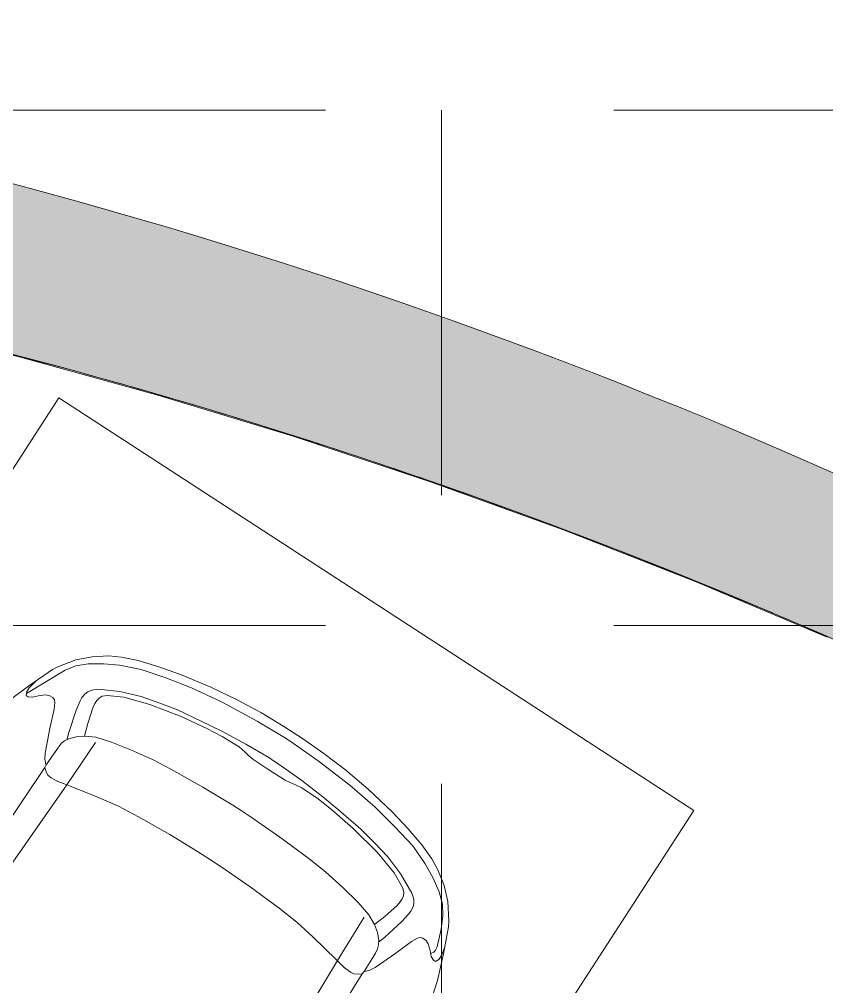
# Model space of a CAD drawing. Header units: millimetres. Extents: x 48966 to 155647, y -43515 to 30475.
# Drawn here: x 121538 to 124204, y 22525 to 25717 of the extents above; entities that cross this region are included whole.
import ezdxf

# ---------------------------------------------------------------- set-up
doc = ezdxf.new("R2010")
doc.units = ezdxf.units.MM
doc.linetypes.add('IMPORT-01 Штриховая _2 мм_', pattern=[600, 400, -200])
doc.linetypes.add('Осевые', pattern=[6350, 1270, -952.5, 3175, -952.5])
for name, color, linetype, lineweight in [('_Разделитель помещений_', 7, 'IMPORT-01 Штриховая _2 мм_', 9), ('Оси-2', 7, 'Осевые', 9), ('Парковка', 7, 'Continuous', 9), ('Перекрытия', 7, 'Continuous', 9), ('Стены-1', 7, 'Continuous', 18), ('Фундамент несущей конструкции', 7, 'Continuous', 9), ('Фундамент несущей конструкции-1', 7, 'Continuous', 18), ('Элементы узлов', 7, 'Continuous', 9)]:
    doc.layers.add(name, color=color, linetype=linetype, lineweight=lineweight)

# ---------------------------------------------------------------- blocks, each defined once
blk = doc.blocks.new('Стена наружная на отм_-10_450 - Стена наружная на отм_-10_450-507337-План -1-го этажа на отм_ -10_350')
at = {"layer": 'Фундамент несущей конструкции'}
h = blk.add_hatch(dxfattribs=at)
h.set_pattern_fill('FP_1', color=256, style=0, pattern_type=2)
h.set_pattern_definition([(45, (0, 0), (-493.914, 493.914), []), (45, (493.9, 0), (-493.914, 493.914), [873.125, -174.625, 6.706, -167.919])])
h.paths.add_polyline_path([(150600.1, -31682.9), (149464.5, -28562.9), (149310.2, -28562.9), (139786.7, -2397.4), (139923, -2347.8), (136398.5, 7335.5), (136262.3, 7285.9), (133987.2, 13536.7), (133818.3, 13982.2), (133637.5, 14423), (133445, 14858.9), (133241, 15289.5), (133025.5, 15714.5), (132798.8, 16133.5), (132561, 16546.4), (132312.2, 16952.8), (132052.7, 17352.4), (131782.5, 17744.9), (131502, 18130), (131211.4, 18507.6), (131317.8, 18614), (131028.7, 18983.8), (130730.1, 19346.1), (130422.3, 19700.5), (130105.4, 20046.8), (129779.7, 20384.8), (129445.4, 20714.3), (129102.6, 21035.1), (128751.8, 21346.9), (128385.1, 21655.8), (128026.4, 21942.9), (127652.5, 22226.6), (127271.3, 22500.6), (126883.2, 22764.7), (126488.4, 23018.6), (126087.2, 23262.3), (125679.8, 23495.6), (125266.6, 23718.2), (124847.7, 23930.1), (124423.5, 24131.2), (123994.3, 24321.2), (123560.3, 24500), (123121.8, 24667.6), (122679.1, 24823.9), (122232.6, 24968.6), (121782.4, 25101.8), (121329, 25223.3), (120872.6, 25333.1), (120568.7, 25417.1), (120531.9, 25230.1), (120097.4, 25310.1), (119661.1, 25379.5), (119223.3, 25438.3), (118784.1, 25486.4), (118343.9, 25523.9), (117903, 25550.7), (117461.5, 25566.8), (117019.7, 25572.1), (109836.6, 25572.1), (109836.6, 25717.1), (100041.6, 25717.1), (100041.6, 25542.1), (86231.6, 25542.1), (86231.6, 25572.1), (61831.6, 25572.1), (61588, 25565.7), (61345, 25546.6), (61103.4, 25514.8), (60863.8, 25470.4), (60626.8, 25413.5), (60393.1, 25344.3), (60133.6, 25250.6), (59938.3, 25169.7), (59718.3, 25064.8), (59504.1, 24948.5), (59296.3, 24821.1), (59095.5, 24683.1), (58902.1, 24534.7), (58716.8, 24376.5), (58540, 24208.7), (58372.3, 24031.9), (58214, 23846.6), (58065.6, 23653.3), (57927.6, 23452.4), (57793.2, 23231.6), (57666.7, 22994.1), (57579.1, 22810.5), (57485.8, 22585.3), (57404.5, 22355.6), (57335.2, 22121.9), (57271.6, 21848.7), (57233.9, 21645.3), (57202.1, 21403.7), (57182.9, 21157.2), (57176.6, 20917.1), (57176.6, 20357.1), (57031.6, 20357.1), (57031.6, 15267.1), (57176.6, 15267.1), (57176.6, 13317.1), (57131.6, 13317.1), (57131.6, 5867.1), (57031.6, 5867.1), (57031.6, 2617.1), (57241.6, 2617.1), (57241.6, -42.9), (57031.6, -42.9), (57031.6, -2532.9), (57176.6, -2532.9), (57176.6, -21042.9), (57051, -21042.9), (57026.1, -21292.1), (57013.8, -21542.3), (57014.1, -21792.8), (57027.1, -22043), (57052.5, -22292.1), (57090.5, -22539.7), (57140.9, -22785.1), (57203.6, -23027.6), (57278.4, -23266.7), (57365.1, -23501.7), (57463.5, -23732), (57573.4, -23957.1), (57694.5, -24176.4), (57826.4, -24389.3), (57968.9, -24595.3), (58121.6, -24793.9), (58284, -24984.6), (58489, -25198.5), (58636.7, -25340.1), (58826, -25504.2), (59023.3, -25658.5), (59228.1, -25802.7), (59439.9, -25936.4), (59658.2, -26059.3), (59882.4, -26171), (59977.6, -25988.3), (74463.4, -30779.2), (74856.7, -30903.3), (75253.3, -31016.6), (75652.9, -31119.1), (76055.1, -31210.5), (76459.6, -31290.9), (76866.3, -31360.1), (77274.6, -31418.3), (77684.4, -31465.2), (78095.3, -31500.8), (78481.1, -31521.4), (78867.1, -31533.8), (79253.4, -31537.9), (91781.6, -31537.9), (91781.6, -31682.9), (108581.6, -31682.9), (108581.6, -31507.9), (142781.6, -31507.9), (142781.6, -31682.9), (148120.5, -31682.9)], flags=0)
h.paths.add_polyline_path([(146475.9, -31382.9), (143081.6, -31382.9), (143081.6, -31207.9), (108281.6, -31207.9), (108281.6, -31382.9), (92081.6, -31382.9), (92081.6, -31237.9), (79046.7, -31236.1), (78950.9, -31235.3), (78648.5, -31227.6), (78656.6, -31153.7), (77594.1, -31082.9), (77586.5, -31153.2), (77201.2, -31105.9), (76817.3, -31048.5), (76435, -30981), (76054.7, -30903.5), (75676.5, -30816), (75300.8, -30718.6), (74927.7, -30611.4), (74557.6, -30494.4), (59829.5, -25623.3), (59753.2, -25769.8), (59548.4, -25651.4), (59349.9, -25522.9), (59158.1, -25384.6), (58973.6, -25236.7), (58796.8, -25079.7), (58628.1, -24913.9), (58468.1, -24739.8), (58317, -24557.9), (58175.3, -24368.6), (58043.4, -24172.3), (57921.5, -23969.6), (57810.1, -23761.1), (57709.3, -23547.1), (57619.5, -23328.4), (57538.6, -23097.8), (57473.6, -22878.7), (57417.8, -22648.8), (57372.4, -22406.3), (57341.5, -22182.2), (57321.1, -21946.6), (57312.7, -21710.3), (57316.2, -21473.9), (57331.6, -21237.9), (57476.6, -21237.9), (57476.6, -2232.9), (57331.6, -2232.9), (57331.6, -342.9), (57541.6, -342.9), (57541.6, 2917.1), (57331.6, 2917.1), (57331.6, 13017.1), (57476.6, 13017.1), (57476.6, 15567.1), (57331.6, 15567.1), (57331.6, 20057.1), (57476.6, 20057.1), (57476.6, 20917.1), (57483.5, 21157.2), (57500.5, 21372.3), (57530.2, 21598.4), (57578.1, 21848.7), (57625, 22044.3), (57689.8, 22262.9), (57765.9, 22477.8), (57853.1, 22688.5), (57951.3, 22894.3), (58077.8, 23123.6), (58179.2, 23289), (58308.4, 23476.9), (58447.2, 23657.8), (58595.2, 23831.2), (58752.2, 23996.6), (58917.6, 24153.5), (59090.9, 24301.6), (59271.8, 24440.4), (59459.7, 24569.5), (59654.1, 24688.7), (59854.5, 24797.5), (60060.3, 24895.6), (60270.9, 24982.9), (60485.9, 25059), (60704.5, 25123.7), (60955.9, 25182.5), (61150.4, 25218.5), (61376.4, 25248.3), (61603.7, 25266.2), (61831.6, 25272.1), (85931.6, 25272.1), (85931.6, 25242.1), (100341.6, 25242.1), (100341.6, 25417.1), (109536.6, 25417.1), (109536.6, 25272.1), (117025.1, 25272.1), (117348.4, 25286.1), (117672, 25291), (117995.5, 25286.8), (118318.8, 25273.7), (118761.6, 25240.9), (118861.6, 25231.1), (119172.2, 25195.1), (119481.8, 25150.8), (119790, 25098), (120162.1, 25022.2), (120480.8, 24948.3), (120457.3, 24853.8), (120621.6, 24820.5), (121081.3, 24719), (121538.1, 24605.7), (121991.9, 24480.5), (122442.3, 24343.7), (122889, 24195.2), (123331.7, 24035.3), (123770.1, 23863.9), (124203.9, 23681.3), (124632.9, 23487.4), (125095.9, 23262.4), (125475, 23066.8), (125887.7, 22840.3), (126294.3, 22603.2), (126740.5, 22325.6), (127088.5, 22097.8), (127475.5, 21829.8), (127855.4, 21551.9), (128228, 21264.3), (128593.1, 20967.1), (128950.3, 20660.6), (129299.5, 20345), (129640.4, 20020.4), (130029.8, 19626.9), (130296.4, 19345.3), (130611.1, 18995.2), (130916.7, 18637.1), (130808.9, 18529.4), (131090.8, 18174.8), (131363.5, 17813.2), (131674.4, 17374.1), (131880.4, 17069.3), (132124.3, 16687.6), (132358.2, 16299.7), (132582, 15905.9), (132795.6, 15506.5), (132998.8, 15101.7), (133191.5, 14691.7), (133373.6, 14277), (133544.9, 13857.7), (133705.3, 13434.1), (136083, 6901.4), (136219.2, 6951), (139538.5, -2168.5), (139402.2, -2218.1), (149100.1, -28862.9), (149254.4, -28862.9), (150171.6, -31382.9), (148120.5, -31382.9)], flags=0)
at = {"layer": 'Фундамент несущей конструкции-1'}
for centre, start, end in [((116848.5, 7599), 37.28093, 77.21527), ((116931.1, 7013.9), 39.72953, 78.29093)]:
    blk.add_arc(centre, 18185, start, end, dxfattribs=at)
blk = doc.blocks.new('Парковка_одиночная - Средний класс 5300х2500мм-8483981-План -1-го этажа на отм_ -10_350')
at = {"layer": 'Парковка'}
for p, q in [((0, 0), (0, -5300)), ((0, 0), (2500, 0)), ((2500, 0), (2500, -5300))]:
    blk.add_line(p, q, dxfattribs=at)
at = {"layer": 'Элементы узлов'}
for p, q in [((1036.2, -514.3), (1127.1, -507.4)), ((1036.2, -514.3), (1127.1, -507.4)), ((1036.2, -514.3), (1127.1, -507.4)), ((1127.1, -507.4), (1213.5, -504.4)), ((1127.1, -507.4), (1213.5, -504.4)), ((1127.1, -507.4), (1213.5, -504.4)), ((1213.5, -504.4), (1250, -504.4)), ((1213.5, -504.4), (1250, -504.4)), ((1213.5, -504.4), (1250, -504.4)), ((1250, -504.4), (1286.5, -504.4)), ((1250, -504.4), (1286.5, -504.4)), ((1250, -504.4), (1286.5, -504.4)), ((1286.5, -504.4), (1372.9, -507.4)), ((1286.5, -504.4), (1372.9, -507.4)), ((1286.5, -504.4), (1372.9, -507.4)), ((1372.9, -507.4), (1463.8, -514.3)), ((1372.9, -507.4), (1463.8, -514.3)), ((1372.9, -507.4), (1463.8, -514.3)), ((833.6, -546), (940.6, -526.9)), ((833.6, -546), (940.6, -526.9)), ((833.6, -546), (940.6, -526.9)), ((940.6, -526.9), (1036.2, -514.3)), ((940.6, -526.9), (1036.2, -514.3)), ((940.6, -526.9), (1036.2, -514.3)), ((998.9, -548.1), (1130.2, -538)), ((998.9, -548.1), (1130.2, -538)), ((998.9, -548.1), (1130.2, -538)), ((1130.2, -538), (1229, -533.8)), ((1130.2, -538), (1229, -533.8)), ((1130.2, -538), (1229, -533.8)), ((1229, -533.8), (1250, -533.8)), ((1229, -533.8), (1250, -533.8)), ((1229, -533.8), (1250, -533.8)), ((1250, -533.8), (1271, -533.8)), ((1250, -533.8), (1271, -533.8)), ((1250, -533.8), (1271, -533.8)), ((1271, -533.8), (1369.8, -538)), ((1271, -533.8), (1369.8, -538)), ((1271, -533.8), (1369.8, -538)), ((1369.8, -538), (1501.1, -548.1)), ((1369.8, -538), (1501.1, -548.1)), ((1369.8, -538), (1501.1, -548.1)), ((1463.8, -514.3), (1559.4, -526.9)), ((1463.8, -514.3), (1559.4, -526.9)), ((1463.8, -514.3), (1559.4, -526.9)), ((1559.4, -526.9), (1666.4, -546)), ((1559.4, -526.9), (1666.4, -546)), ((1559.4, -526.9), (1666.4, -546)), ((691.6, -583.4), (760.2, -563.9)), ((691.6, -583.4), (760.2, -563.9)), ((691.6, -583.4), (760.2, -563.9)), ((760.2, -563.9), (833.6, -546)), ((760.2, -563.9), (833.6, -546)), ((760.2, -563.9), (833.6, -546)), ((799.5, -582.5), (888.7, -563.5)), ((799.5, -582.5), (888.7, -563.5)), ((799.5, -582.5), (888.7, -563.5)), ((888.7, -563.5), (998.9, -548.1)), ((888.7, -563.5), (998.9, -548.1)), ((888.7, -563.5), (998.9, -548.1)), ((1501.1, -548.1), (1611.3, -563.5)), ((1501.1, -548.1), (1611.3, -563.5)), ((1501.1, -548.1), (1611.3, -563.5)), ((1611.3, -563.5), (1700.5, -582.5)), ((1611.3, -563.5), (1700.5, -582.5)), ((1611.3, -563.5), (1700.5, -582.5)), ((1666.4, -546), (1739.8, -563.9)), ((1666.4, -546), (1739.8, -563.9)), ((1666.4, -546), (1739.8, -563.9)), ((1739.8, -563.9), (1808.4, -583.4)), ((1739.8, -563.9), (1808.4, -583.4)), ((1739.8, -563.9), (1808.4, -583.4)), ((602.3, -623.9), (639.1, -604.3)), ((602.3, -623.9), (639.1, -604.3)), ((602.3, -623.9), (639.1, -604.3)), ((639.1, -604.3), (691.6, -583.4)), ((639.1, -604.3), (691.6, -583.4)), ((639.1, -604.3), (691.6, -583.4)), ((648.7, -630.3), (715.2, -603.2)), ((648.7, -630.3), (715.2, -603.2)), ((648.7, -630.3), (715.2, -603.2)), ((715.2, -603.2), (799.5, -582.5)), ((715.2, -603.2), (799.5, -582.5)), ((715.2, -603.2), (799.5, -582.5)), ((1700.5, -582.5), (1784.8, -603.2)), ((1700.5, -582.5), (1784.8, -603.2)), ((1700.5, -582.5), (1784.8, -603.2)), ((1784.8, -603.2), (1851.3, -630.3)), ((1784.8, -603.2), (1851.3, -630.3)), ((1784.8, -603.2), (1851.3, -630.3)), ((1808.4, -583.4), (1860.9, -604.3)), ((1808.4, -583.4), (1860.9, -604.3)), ((1808.4, -583.4), (1860.9, -604.3)), ((1860.9, -604.3), (1897.7, -623.9)), ((1860.9, -604.3), (1897.7, -623.9)), ((1860.9, -604.3), (1897.7, -623.9)), ((557.3, -656.4), (602.3, -623.9)), ((557.3, -656.4), (602.3, -623.9)), ((557.3, -656.4), (602.3, -623.9)), ((602.5, -654.3), (648.7, -630.3)), ((602.5, -654.3), (648.7, -630.3)), ((602.5, -654.3), (648.7, -630.3)), ((888.9, -649.9), (974.7, -638.2)), ((888.9, -649.9), (974.7, -638.2)), ((888.9, -649.9), (974.7, -638.2)), ((974.7, -638.2), (1052.5, -629.1)), ((974.7, -638.2), (1052.5, -629.1)), ((974.7, -638.2), (1052.5, -629.1)), ((1052.5, -629.1), (1139.4, -621.5)), ((1052.5, -629.1), (1139.4, -621.5)), ((1052.5, -629.1), (1139.4, -621.5)), ((1139.4, -621.5), (1227.7, -617.9)), ((1139.4, -621.5), (1227.7, -617.9)), ((1139.4, -621.5), (1227.7, -617.9)), ((1227.7, -617.9), (1250, -617.9)), ((1227.7, -617.9), (1250, -617.9)), ((1227.7, -617.9), (1250, -617.9)), ((1250, -617.9), (1272.3, -617.9)), ((1250, -617.9), (1272.3, -617.9)), ((1250, -617.9), (1272.3, -617.9)), ((1272.3, -617.9), (1360.6, -621.5)), ((1272.3, -617.9), (1360.6, -621.5)), ((1272.3, -617.9), (1360.6, -621.5)), ((1360.6, -621.5), (1447.5, -629.1)), ((1360.6, -621.5), (1447.5, -629.1)), ((1360.6, -621.5), (1447.5, -629.1)), ((1447.5, -629.1), (1525.3, -638.2)), ((1447.5, -629.1), (1525.3, -638.2)), ((1447.5, -629.1), (1525.3, -638.2)), ((1525.3, -638.2), (1611.1, -649.9)), ((1525.3, -638.2), (1611.1, -649.9)), ((1525.3, -638.2), (1611.1, -649.9)), ((1851.3, -630.3), (1897.5, -654.3)), ((1851.3, -630.3), (1897.5, -654.3)), ((1851.3, -630.3), (1897.5, -654.3)), ((1897.7, -623.9), (1942.7, -656.4)), ((1897.7, -623.9), (1942.7, -656.4)), ((1897.7, -623.9), (1942.7, -656.4)), ((517.9, -694.3), (557.3, -656.4)), ((517.9, -694.3), (557.3, -656.4)), ((517.9, -694.3), (557.3, -656.4)), ((559.5, -682.9), (602.5, -654.3)), ((559.5, -682.9), (602.5, -654.3)), ((559.5, -682.9), (602.5, -654.3)), ((764.2, -678.2), (825.3, -663.7)), ((764.2, -678.2), (825.3, -663.7)), ((764.2, -678.2), (825.3, -663.7)), ((802.3, -684.6), (911.4, -661.7)), ((802.3, -684.6), (911.4, -661.7)), ((802.3, -684.6), (911.4, -661.7)), ((825.3, -663.7), (888.9, -649.9)), ((825.3, -663.7), (888.9, -649.9)), ((825.3, -663.7), (888.9, -649.9)), ((911.4, -661.7), (1004.1, -648.4)), ((911.4, -661.7), (1004.1, -648.4)), ((911.4, -661.7), (1004.1, -648.4)), ((1004.1, -648.4), (1060.9, -642.9)), ((1004.1, -648.4), (1060.9, -642.9)), ((1004.1, -648.4), (1060.9, -642.9)), ((1060.9, -642.9), (1126.4, -641.5)), ((1060.9, -642.9), (1126.4, -641.5)), ((1060.9, -642.9), (1126.4, -641.5)), ((1126.4, -641.5), (1152.1, -644.8)), ((1126.4, -641.5), (1152.1, -644.8)), ((1126.4, -641.5), (1152.1, -644.8)), ((1152.1, -644.8), (1168.3, -648.5)), ((1152.1, -644.8), (1168.3, -648.5)), ((1152.1, -644.8), (1168.3, -648.5)), ((1168.3, -648.5), (1186.7, -650.9)), ((1168.3, -648.5), (1186.7, -650.9)), ((1168.3, -648.5), (1186.7, -650.9)), ((1186.7, -650.9), (1250, -650.9)), ((1186.7, -650.9), (1250, -650.9)), ((1186.7, -650.9), (1250, -650.9)), ((1250, -650.9), (1313.3, -650.9)), ((1250, -650.9), (1313.3, -650.9)), ((1250, -650.9), (1313.3, -650.9)), ((1313.3, -650.9), (1331.7, -648.5)), ((1313.3, -650.9), (1331.7, -648.5)), ((1313.3, -650.9), (1331.7, -648.5)), ((1331.7, -648.5), (1347.9, -644.8)), ((1331.7, -648.5), (1347.9, -644.8)), ((1331.7, -648.5), (1347.9, -644.8)), ((1347.9, -644.8), (1373.6, -641.5)), ((1347.9, -644.8), (1373.6, -641.5)), ((1347.9, -644.8), (1373.6, -641.5)), ((1373.6, -641.5), (1439.1, -642.9)), ((1373.6, -641.5), (1439.1, -642.9)), ((1373.6, -641.5), (1439.1, -642.9)), ((1439.1, -642.9), (1495.9, -648.4)), ((1439.1, -642.9), (1495.9, -648.4)), ((1439.1, -642.9), (1495.9, -648.4)), ((1495.9, -648.4), (1588.6, -661.7)), ((1495.9, -648.4), (1588.6, -661.7)), ((1495.9, -648.4), (1588.6, -661.7)), ((1588.6, -661.7), (1697.7, -684.6)), ((1588.6, -661.7), (1697.7, -684.6)), ((1588.6, -661.7), (1697.7, -684.6)), ((1611.1, -649.9), (1674.7, -663.7)), ((1611.1, -649.9), (1674.7, -663.7)), ((1611.1, -649.9), (1674.7, -663.7)), ((1674.7, -663.7), (1735.8, -678.2)), ((1674.7, -663.7), (1735.8, -678.2)), ((1674.7, -663.7), (1735.8, -678.2)), ((1897.5, -654.3), (1940.5, -682.9)), ((1897.5, -654.3), (1940.5, -682.9)), ((1897.5, -654.3), (1940.5, -682.9)), ((1942.7, -656.4), (1982.1, -694.3)), ((1942.7, -656.4), (1982.1, -694.3)), ((1942.7, -656.4), (1982.1, -694.3)), ((480.1, -745.6), (517.9, -694.3)), ((480.1, -745.6), (517.9, -694.3)), ((480.1, -745.6), (517.9, -694.3)), ((528.4, -710.8), (559.5, -682.9)), ((528.4, -710.8), (559.5, -682.9)), ((528.4, -710.8), (559.5, -682.9)), ((696.5, -703), (764.2, -678.2)), ((696.5, -703), (764.2, -678.2)), ((696.5, -703), (764.2, -678.2)), ((717.8, -711.2), (802.3, -684.6)), ((717.8, -711.2), (802.3, -684.6)), ((717.8, -711.2), (802.3, -684.6)), ((1697.7, -684.6), (1782.2, -711.2)), ((1697.7, -684.6), (1782.2, -711.2)), ((1697.7, -684.6), (1782.2, -711.2)), ((1735.8, -678.2), (1803.5, -703)), ((1735.8, -678.2), (1803.5, -703)), ((1735.8, -678.2), (1803.5, -703)), ((1940.5, -682.9), (1971.6, -710.8)), ((1940.5, -682.9), (1971.6, -710.8)), ((1940.5, -682.9), (1971.6, -710.8)), ((1982.1, -694.3), (2019.9, -745.6)), ((1982.1, -694.3), (2019.9, -745.6)), ((1982.1, -694.3), (2019.9, -745.6)), ((507, -741.8), (528.4, -710.8)), ((507, -741.8), (528.4, -710.8)), ((507, -741.8), (528.4, -710.8)), ((632.3, -735.2), (696.5, -703)), ((632.3, -735.2), (696.5, -703)), ((632.3, -735.2), (696.5, -703)), ((668.4, -736), (717.8, -711.2)), ((668.4, -736), (717.8, -711.2)), ((668.4, -736), (717.8, -711.2)), ((1782.2, -711.2), (1831.6, -736)), ((1782.2, -711.2), (1831.6, -736)), ((1782.2, -711.2), (1831.6, -736)), ((1803.5, -703), (1867.7, -735.2)), ((1803.5, -703), (1867.7, -735.2)), ((1803.5, -703), (1867.7, -735.2)), ((1971.6, -710.8), (1993, -741.8)), ((1971.6, -710.8), (1993, -741.8)), ((1971.6, -710.8), (1993, -741.8)), ((436, -846.6), (470.1, -762.7)), ((436, -846.6), (470.1, -762.7)), ((436, -846.6), (470.1, -762.7)), ((441.4, -876.6), (507, -741.8)), ((441.4, -876.6), (507, -741.8)), ((441.4, -876.6), (507, -741.8)), ((470.1, -762.7), (480.1, -745.6)), ((470.1, -762.7), (480.1, -745.6)), ((470.1, -762.7), (480.1, -745.6)), ((604.7, -771.1), (608.3, -760.6)), ((604.7, -771.1), (608.3, -760.6)), ((604.7, -771.1), (608.3, -760.6)), ((608.3, -760.6), (616.7, -748.8)), ((608.3, -760.6), (616.7, -748.8)), ((608.3, -760.6), (616.7, -748.8)), ((616.7, -748.8), (632.3, -735.2)), ((616.7, -748.8), (632.3, -735.2)), ((616.7, -748.8), (632.3, -735.2)), ((649, -768.2), (651.3, -757.9)), ((649, -768.2), (651.3, -757.9)), ((649, -768.2), (651.3, -757.9)), ((651.3, -757.9), (656, -747)), ((651.3, -757.9), (656, -747)), ((651.3, -757.9), (656, -747)), ((656, -747), (668.4, -736)), ((656, -747), (668.4, -736)), ((656, -747), (668.4, -736)), ((1831.6, -736), (1844, -747)), ((1831.6, -736), (1844, -747)), ((1831.6, -736), (1844, -747)), ((1844, -747), (1848.7, -757.9)), ((1844, -747), (1848.7, -757.9)), ((1844, -747), (1848.7, -757.9)), ((1848.7, -757.9), (1851, -768.2)), ((1848.7, -757.9), (1851, -768.2)), ((1848.7, -757.9), (1851, -768.2)), ((1867.7, -735.2), (1883.3, -748.8)), ((1867.7, -735.2), (1883.3, -748.8)), ((1867.7, -735.2), (1883.3, -748.8)), ((1883.3, -748.8), (1891.7, -760.6)), ((1883.3, -748.8), (1891.7, -760.6)), ((1883.3, -748.8), (1891.7, -760.6)), ((1891.7, -760.6), (1895.3, -771.1)), ((1891.7, -760.6), (1895.3, -771.1)), ((1891.7, -760.6), (1895.3, -771.1)), ((1993, -741.8), (2013.9, -782.4)), ((1993, -741.8), (2013.9, -782.4)), ((1993, -741.8), (2013.9, -782.4)), ((2019.9, -745.6), (2029.9, -762.7)), ((2019.9, -745.6), (2029.9, -762.7)), ((2019.9, -745.6), (2029.9, -762.7)), ((2029.9, -762.7), (2064, -846.6)), ((2029.9, -762.7), (2064, -846.6)), ((2029.9, -762.7), (2064, -846.6)), ((602.4, -787.5), (604.7, -771.1)), ((602.4, -787.5), (604.7, -771.1)), ((602.4, -787.5), (604.7, -771.1)), ((603.6, -799.8), (602.4, -787.5)), ((603.6, -799.8), (602.4, -787.5)), ((603.6, -799.8), (602.4, -787.5)), ((649, -780.4), (649, -768.2)), ((649, -780.4), (649, -768.2)), ((649, -780.4), (649, -768.2)), ((651.3, -796.2), (649, -780.4)), ((651.3, -796.2), (649, -780.4)), ((651.3, -796.2), (649, -780.4)), ((665.1, -849.2), (651.3, -796.2)), ((665.1, -849.2), (651.3, -796.2)), ((665.1, -849.2), (651.3, -796.2)), ((1848.7, -796.2), (1834.9, -849.2)), ((1848.7, -796.2), (1834.9, -849.2)), ((1848.7, -796.2), (1834.9, -849.2)), ((1851, -780.4), (1848.7, -796.2)), ((1851, -780.4), (1848.7, -796.2)), ((1851, -780.4), (1848.7, -796.2)), ((1851, -768.2), (1851, -780.4)), ((1851, -768.2), (1851, -780.4)), ((1851, -768.2), (1851, -780.4)), ((1895.3, -771.1), (1897.6, -787.5)), ((1895.3, -771.1), (1897.6, -787.5)), ((1895.3, -771.1), (1897.6, -787.5)), ((1897.6, -787.5), (1896.4, -799.8)), ((1897.6, -787.5), (1896.4, -799.8)), ((1897.6, -787.5), (1896.4, -799.8)), ((2013.9, -782.4), (2033.6, -838.8)), ((2013.9, -782.4), (2033.6, -838.8)), ((2013.9, -782.4), (2033.6, -838.8)), ((438.7, -854.9), (444.8, -824.9)), ((438.7, -854.9), (444.8, -824.9)), ((438.7, -854.9), (444.8, -824.9)), ((609.3, -832.5), (603.6, -799.8)), ((609.3, -832.5), (603.6, -799.8)), ((609.3, -832.5), (603.6, -799.8)), ((908.7, -831.8), (979.9, -825.2)), ((908.7, -831.8), (979.9, -825.2)), ((908.7, -831.8), (979.9, -825.2)), ((979.9, -825.2), (1098.3, -817.7)), ((979.9, -825.2), (1098.3, -817.7)), ((979.9, -825.2), (1098.3, -817.7)), ((1098.3, -817.7), (1213.9, -813.6)), ((1098.3, -817.7), (1213.9, -813.6)), ((1098.3, -817.7), (1213.9, -813.6)), ((1213.9, -813.6), (1250, -813.6)), ((1213.9, -813.6), (1250, -813.6)), ((1213.9, -813.6), (1250, -813.6)), ((1250, -813.6), (1286.1, -813.6)), ((1250, -813.6), (1286.1, -813.6)), ((1250, -813.6), (1286.1, -813.6)), ((1286.1, -813.6), (1401.7, -817.7)), ((1286.1, -813.6), (1401.7, -817.7)), ((1286.1, -813.6), (1401.7, -817.7)), ((1401.7, -817.7), (1520.1, -825.2)), ((1401.7, -817.7), (1520.1, -825.2)), ((1401.7, -817.7), (1520.1, -825.2)), ((1520.1, -825.2), (1591.3, -831.8)), ((1520.1, -825.2), (1591.3, -831.8)), ((1520.1, -825.2), (1591.3, -831.8)), ((1896.4, -799.8), (1890.7, -832.5)), ((1896.4, -799.8), (1890.7, -832.5)), ((1896.4, -799.8), (1890.7, -832.5)), ((2061.3, -854.9), (2055.2, -824.9)), ((2061.3, -854.9), (2055.2, -824.9)), ((2061.3, -854.9), (2055.2, -824.9)), ((404.5, -930.6), (436, -846.6)), ((404.5, -930.6), (436, -846.6)), ((404.5, -930.6), (436, -846.6)), ((438.7, -870.5), (438.7, -854.9)), ((438.7, -870.5), (438.7, -854.9)), ((438.7, -870.5), (438.7, -854.9)), ((464.7, -875.9), (478.1, -861.5)), ((464.7, -875.9), (478.1, -861.5)), ((464.7, -875.9), (478.1, -861.5)), ((478.1, -861.5), (495.8, -846.6)), ((478.1, -861.5), (495.8, -846.6)), ((478.1, -861.5), (495.8, -846.6)), ((495.8, -846.6), (508.3, -840.9)), ((495.8, -846.6), (508.3, -840.9)), ((495.8, -846.6), (508.3, -840.9)), ((508.3, -840.9), (521.5, -840)), ((508.3, -840.9), (521.5, -840)), ((508.3, -840.9), (521.5, -840)), ((521.5, -840), (529.8, -843)), ((521.5, -840), (529.8, -843)), ((521.5, -840), (529.8, -843)), ((529.8, -843), (536.1, -850.2)), ((529.8, -843), (536.1, -850.2)), ((529.8, -843), (536.1, -850.2)), ((536.1, -850.2), (546.8, -869.6)), ((536.1, -850.2), (546.8, -869.6)), ((536.1, -850.2), (546.8, -869.6)), ((628.5, -907.9), (609.3, -832.5)), ((628.5, -907.9), (609.3, -832.5)), ((628.5, -907.9), (609.3, -832.5)), ((679, -889.4), (665.1, -849.2)), ((679, -889.4), (665.1, -849.2)), ((679, -889.4), (665.1, -849.2)), ((712.4, -872.4), (764.1, -857.5)), ((712.4, -872.4), (764.1, -857.5)), ((712.4, -872.4), (764.1, -857.5)), ((764.1, -857.5), (834.1, -844.2)), ((764.1, -857.5), (834.1, -844.2)), ((764.1, -857.5), (834.1, -844.2)), ((834.1, -844.2), (908.7, -831.8)), ((834.1, -844.2), (908.7, -831.8)), ((834.1, -844.2), (908.7, -831.8)), ((1591.3, -831.8), (1665.9, -844.2)), ((1591.3, -831.8), (1665.9, -844.2)), ((1591.3, -831.8), (1665.9, -844.2)), ((1665.9, -844.2), (1735.9, -857.5)), ((1665.9, -844.2), (1735.9, -857.5)), ((1665.9, -844.2), (1735.9, -857.5)), ((1735.9, -857.5), (1787.6, -872.4)), ((1735.9, -857.5), (1787.6, -872.4)), ((1735.9, -857.5), (1787.6, -872.4)), ((1834.9, -849.2), (1821, -889.4)), ((1834.9, -849.2), (1821, -889.4)), ((1834.9, -849.2), (1821, -889.4)), ((1890.7, -832.5), (1871.5, -907.9)), ((1890.7, -832.5), (1871.5, -907.9)), ((1890.7, -832.5), (1871.5, -907.9)), ((1953.2, -869.6), (1963.9, -850.2)), ((1953.2, -869.6), (1963.9, -850.2)), ((1953.2, -869.6), (1963.9, -850.2)), ((1963.9, -850.2), (1970.2, -843)), ((1963.9, -850.2), (1970.2, -843)), ((1963.9, -850.2), (1970.2, -843)), ((1970.2, -843), (1978.5, -840)), ((1970.2, -843), (1978.5, -840)), ((1970.2, -843), (1978.5, -840)), ((1978.5, -840), (1991.7, -840.9)), ((1978.5, -840), (1991.7, -840.9)), ((1978.5, -840), (1991.7, -840.9)), ((1991.7, -840.9), (2004.2, -846.6)), ((1991.7, -840.9), (2004.2, -846.6)), ((1991.7, -840.9), (2004.2, -846.6)), ((2004.2, -846.6), (2021.9, -861.5)), ((2004.2, -846.6), (2021.9, -861.5)), ((2004.2, -846.6), (2021.9, -861.5)), ((2021.9, -861.5), (2035.3, -875.9)), ((2021.9, -861.5), (2035.3, -875.9)), ((2021.9, -861.5), (2035.3, -875.9)), ((2034.5, -859.4), (2028.1, -868.2)), ((2034.5, -859.4), (2028.1, -868.2)), ((2034.5, -859.4), (2028.1, -868.2)), ((2033.6, -838.8), (2036, -850.8)), ((2033.6, -838.8), (2036, -850.8)), ((2033.6, -838.8), (2036, -850.8)), ((2036, -850.8), (2034.5, -859.4)), ((2036, -850.8), (2034.5, -859.4)), ((2036, -850.8), (2034.5, -859.4)), ((2061.3, -870.5), (2061.3, -854.9)), ((2061.3, -870.5), (2061.3, -854.9)), ((2061.3, -870.5), (2061.3, -854.9)), ((2064, -846.6), (2095.5, -930.6)), ((2064, -846.6), (2095.5, -930.6)), ((2064, -846.6), (2095.5, -930.6)), ((443.8, -882.2), (438.7, -870.5)), ((443.8, -882.2), (438.7, -870.5)), ((443.8, -882.2), (438.7, -870.5)), ((443.8, -882.2), (452.4, -882.2)), ((443.8, -882.2), (452.4, -882.2)), ((443.8, -882.2), (452.4, -882.2)), ((452.4, -882.2), (464.7, -875.9)), ((452.4, -882.2), (464.7, -875.9)), ((452.4, -882.2), (464.7, -875.9)), ((546.8, -869.6), (569.2, -930.4)), ((546.8, -869.6), (569.2, -930.4)), ((546.8, -869.6), (569.2, -930.4)), ((656.8, -906.5), (679, -889.4)), ((656.8, -906.5), (679, -889.4)), ((656.8, -906.5), (679, -889.4)), ((679, -889.4), (712.4, -872.4)), ((679, -889.4), (712.4, -872.4)), ((679, -889.4), (712.4, -872.4)), ((721, -887.7), (717.5, -1056)), ((721, -887.7), (717.5, -1056)), ((721, -887.7), (717.5, -1056)), ((1779, -887.7), (1782.5, -1056)), ((1779, -887.7), (1782.5, -1056)), ((1779, -887.7), (1782.5, -1056)), ((1787.6, -872.4), (1821, -889.4)), ((1787.6, -872.4), (1821, -889.4)), ((1787.6, -872.4), (1821, -889.4)), ((1821, -889.4), (1843.2, -906.5)), ((1821, -889.4), (1843.2, -906.5)), ((1821, -889.4), (1843.2, -906.5)), ((1930.8, -930.4), (1953.2, -869.6)), ((1930.8, -930.4), (1953.2, -869.6)), ((1930.8, -930.4), (1953.2, -869.6)), ((2035.3, -875.9), (2047.6, -882.2)), ((2035.3, -875.9), (2047.6, -882.2)), ((2035.3, -875.9), (2047.6, -882.2)), ((2047.6, -882.2), (2056.2, -882.2)), ((2047.6, -882.2), (2056.2, -882.2)), ((2047.6, -882.2), (2056.2, -882.2)), ((2056.2, -882.2), (2061.3, -870.5)), ((2056.2, -882.2), (2061.3, -870.5)), ((2056.2, -882.2), (2061.3, -870.5)), ((636.4, -931.2), (628.5, -907.9)), ((636.4, -931.2), (628.5, -907.9)), ((636.4, -931.2), (628.5, -907.9)), ((632.2, -938.8), (640, -924.9)), ((632.2, -938.8), (640, -924.9)), ((632.2, -938.8), (640, -924.9)), ((640, -924.9), (656.8, -906.5)), ((640, -924.9), (656.8, -906.5)), ((640, -924.9), (656.8, -906.5)), ((1843.2, -906.5), (1860, -924.9)), ((1843.2, -906.5), (1860, -924.9)), ((1843.2, -906.5), (1860, -924.9)), ((1860, -924.9), (1867.8, -938.8)), ((1860, -924.9), (1867.8, -938.8)), ((1860, -924.9), (1867.8, -938.8)), ((1871.5, -907.9), (1863.6, -931.2)), ((1871.5, -907.9), (1863.6, -931.2)), ((1871.5, -907.9), (1863.6, -931.2)), ((569.2, -930.4), (600.5, -1007)), ((569.2, -930.4), (600.5, -1007)), ((569.2, -930.4), (600.5, -1007)), ((626, -966.9), (627.5, -951)), ((626, -966.9), (627.5, -951)), ((626, -966.9), (627.5, -951)), ((627.5, -951), (632.2, -938.8)), ((627.5, -951), (632.2, -938.8)), ((627.5, -951), (632.2, -938.8)), ((1867.8, -938.8), (1872.5, -951)), ((1867.8, -938.8), (1872.5, -951)), ((1867.8, -938.8), (1872.5, -951)), ((1872.5, -951), (1874, -966.9)), ((1872.5, -951), (1874, -966.9)), ((1872.5, -951), (1874, -966.9)), ((1899.5, -1007), (1930.8, -930.4)), ((1899.5, -1007), (1930.8, -930.4)), ((1899.5, -1007), (1930.8, -930.4)), ((2095.5, -930.6), (2115.3, -1004.1)), ((2095.5, -930.6), (2115.3, -1004.1)), ((2095.5, -930.6), (2115.3, -1004.1)), ((623.7, -1038.1), (626, -966.9)), ((623.7, -1038.1), (626, -966.9)), ((623.7, -1038.1), (626, -966.9)), ((1874, -966.9), (1876.3, -1038.1)), ((1874, -966.9), (1876.3, -1038.1)), ((1874, -966.9), (1876.3, -1038.1)), ((600.5, -1007), (610.2, -1023.8)), ((600.5, -1007), (610.2, -1023.8)), ((600.5, -1007), (610.2, -1023.8)), ((898.6, -1022.4), (973.1, -1015.7)), ((898.6, -1022.4), (973.1, -1015.7)), ((898.6, -1022.4), (973.1, -1015.7)), ((973.1, -1015.7), (1091.4, -1008.3)), ((973.1, -1015.7), (1091.4, -1008.3)), ((973.1, -1015.7), (1091.4, -1008.3)), ((1091.4, -1008.3), (1199.4, -1005.7)), ((1091.4, -1008.3), (1199.4, -1005.7)), ((1091.4, -1008.3), (1199.4, -1005.7)), ((1199.4, -1005.7), (1250, -1005.7)), ((1199.4, -1005.7), (1250, -1005.7)), ((1199.4, -1005.7), (1250, -1005.7)), ((1250, -1005.7), (1300.6, -1005.7)), ((1250, -1005.7), (1300.6, -1005.7)), ((1250, -1005.7), (1300.6, -1005.7)), ((1300.6, -1005.7), (1408.6, -1008.3)), ((1300.6, -1005.7), (1408.6, -1008.3)), ((1300.6, -1005.7), (1408.6, -1008.3)), ((1408.6, -1008.3), (1526.9, -1015.7)), ((1408.6, -1008.3), (1526.9, -1015.7)), ((1408.6, -1008.3), (1526.9, -1015.7)), ((1526.9, -1015.7), (1601.4, -1022.4)), ((1526.9, -1015.7), (1601.4, -1022.4)), ((1526.9, -1015.7), (1601.4, -1022.4)), ((1889.8, -1023.8), (1899.5, -1007)), ((1889.8, -1023.8), (1899.5, -1007)), ((1889.8, -1023.8), (1899.5, -1007)), ((610.2, -1023.8), (619.5, -1034.5)), ((610.2, -1023.8), (619.5, -1034.5)), ((610.2, -1023.8), (619.5, -1034.5)), ((619.5, -1034.5), (623.7, -1038.1)), ((619.5, -1034.5), (623.7, -1038.1)), ((619.5, -1034.5), (623.7, -1038.1)), ((624.9, -1048), (621.3, -1301.2)), ((624.9, -1048), (621.3, -1301.2)), ((624.9, -1048), (621.3, -1301.2)), ((623.7, -1038.1), (624.9, -1048)), ((623.7, -1038.1), (624.9, -1048)), ((623.7, -1038.1), (624.9, -1048)), ((624.9, -1048), (633.8, -1055.5)), ((624.9, -1048), (633.8, -1055.5)), ((624.9, -1048), (633.8, -1055.5)), ((721.2, -1055.2), (828.2, -1034.2)), ((721.2, -1055.2), (828.2, -1034.2)), ((721.2, -1055.2), (828.2, -1034.2)), ((828.2, -1034.2), (898.6, -1022.4)), ((828.2, -1034.2), (898.6, -1022.4)), ((828.2, -1034.2), (898.6, -1022.4)), ((1601.4, -1022.4), (1671.8, -1034.2)), ((1601.4, -1022.4), (1671.8, -1034.2)), ((1601.4, -1022.4), (1671.8, -1034.2)), ((1671.8, -1034.2), (1778.8, -1055.2)), ((1671.8, -1034.2), (1778.8, -1055.2)), ((1671.8, -1034.2), (1778.8, -1055.2)), ((1866.2, -1055.5), (1875.1, -1048)), ((1866.2, -1055.5), (1875.1, -1048)), ((1866.2, -1055.5), (1875.1, -1048)), ((1875.1, -1048), (1876.3, -1038.1)), ((1875.1, -1048), (1876.3, -1038.1)), ((1875.1, -1048), (1876.3, -1038.1)), ((1875.1, -1048), (1878.7, -1301.2)), ((1875.1, -1048), (1878.7, -1301.2)), ((1875.1, -1048), (1878.7, -1301.2)), ((1876.3, -1038.1), (1880.5, -1034.5)), ((1876.3, -1038.1), (1880.5, -1034.5)), ((1876.3, -1038.1), (1880.5, -1034.5)), ((1880.5, -1034.5), (1889.8, -1023.8)), ((1880.5, -1034.5), (1889.8, -1023.8)), ((1880.5, -1034.5), (1889.8, -1023.8)), ((633.8, -1055.5), (647.9, -1063.6)), ((633.8, -1055.5), (647.9, -1063.6)), ((633.8, -1055.5), (647.9, -1063.6)), ((647.9, -1063.6), (660.9, -1064.7)), ((647.9, -1063.6), (660.9, -1064.7)), ((647.9, -1063.6), (660.9, -1064.7)), ((658, -2756.5), (717.5, -1056)), ((658, -2756.5), (717.5, -1056)), ((658, -2756.5), (717.5, -1056)), ((660.9, -1064.7), (686.1, -1062.8)), ((660.9, -1064.7), (686.1, -1062.8)), ((660.9, -1064.7), (686.1, -1062.8)), ((686.1, -1062.8), (721.2, -1055.2)), ((686.1, -1062.8), (721.2, -1055.2)), ((686.1, -1062.8), (721.2, -1055.2)), ((1778.8, -1055.2), (1813.9, -1062.8)), ((1778.8, -1055.2), (1813.9, -1062.8)), ((1778.8, -1055.2), (1813.9, -1062.8)), ((1782.5, -1056), (1842, -2756.5)), ((1782.5, -1056), (1842, -2756.5)), ((1782.5, -1056), (1842, -2756.5)), ((1813.9, -1062.8), (1839.1, -1064.7)), ((1813.9, -1062.8), (1839.1, -1064.7)), ((1813.9, -1062.8), (1839.1, -1064.7)), ((1839.1, -1064.7), (1852.1, -1063.6)), ((1839.1, -1064.7), (1852.1, -1063.6)), ((1839.1, -1064.7), (1852.1, -1063.6)), ((1852.1, -1063.6), (1866.2, -1055.5)), ((1852.1, -1063.6), (1866.2, -1055.5)), ((1852.1, -1063.6), (1866.2, -1055.5))]:
    blk.add_line(p, q, dxfattribs=at)

msp = doc.modelspace()

# ---------------------------------------------------------------- linework, layer by layer
at = {"layer": '_Разделитель помещений_'}
for start, end in [(74.53993, 75.6217), (71.97584, 73.0239), (69.31602, 70.93818), (67.23717, 68.27982)]:
    msp.add_arc((116931.1, 7013.9), 18185, start, end, dxfattribs=at)
at = {"layer": 'Оси-2'}
for p, q in [((150171.6, 25417.1), (50565.6, 25417.1)), ((122931.6, 25417.1), (122931.6, -41737.8)), ((150171.6, 23717.1), (50565.6, 23717.1))]:
    msp.add_line(p, q, dxfattribs=at)
at = {"layer": 'Перекрытия'}
for start, end in [(73.84155, 75.32467), (72.35842, 73.84154), (70.87529, 72.35841), (69.39216, 70.87528), (67.90903, 69.39215), (66.4259, 67.90902)]:
    msp.add_arc((116931.1, 7013.9), 18185, start, end, dxfattribs=at)
at = {"layer": 'Стены-1', "flags": 128}
msp.add_lwpolyline([(120626.6, 24817.4), (121085.9, 24715.9), (121542.4, 24602.5), (121995.8, 24477.3), (122445.9, 24340.5), (122892.2, 24192), (123334.6, 24032.1), (123772.6, 23860.7), (124206.1, 23678.1)], dxfattribs=at)
at = {"layer": 'Стены-1'}
msp.add_arc((116931.1, 7013.9), 18185, 39.73586, 78.29093, dxfattribs=at)

# ---------------------------------------------------------------- block references
at = {"layer": 'Парковка', "rotation": 326.9999999999999}
msp.add_blockref('Парковка_одиночная - Средний класс 5300х2500мм-8483981-План -1-го этажа на отм_ -10_350', (121668.6, 24467.6), dxfattribs=at)
at = {"layer": 'Фундамент несущей конструкции'}
msp.add_blockref('Стена наружная на отм_-10_450 - Стена наружная на отм_-10_450-507337-План -1-го этажа на отм_ -10_350', (0, 0), dxfattribs=at)

doc.saveas('drawing.dxf')
